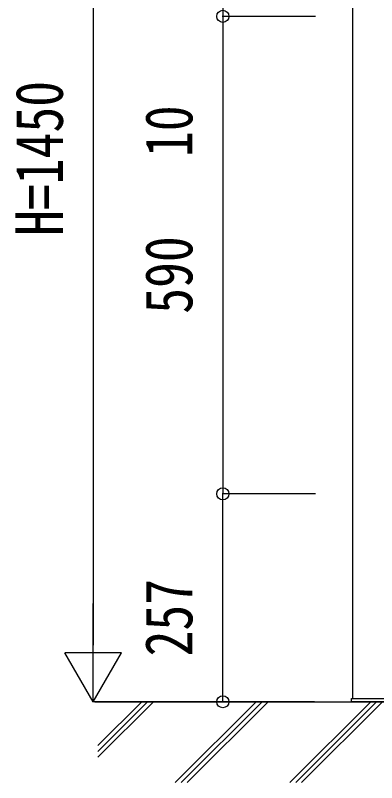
# Model space of a CAD drawing. Units: millimetres, scale not verified. Extents: x -4205 to 4205, y -2970 to 2970.
# Drawn here: x -1799 to -1353, y -895 to 53 of the extents above; entities that cross this region are included whole.
import ezdxf
from ezdxf.enums import TextEntityAlignment as Align

# ---------------------------------------------------------------- set-up
doc = ezdxf.new("R2010")
doc.units = ezdxf.units.MM
doc.header["$LTSCALE"] = 16
for name, color, linetype in [('0-5_YKK_A1', 4, 'Continuous'), ('0-6_YKK_D', 6, 'Continuous'), ('0-8_YSS_K', 3, 'Continuous')]:
    doc.layers.add(name, color=color, linetype=linetype)
doc.styles.add('ＭＳ ゴシック', font='')
doc.styles.get('ＭＳ ゴシック').set_extended_font_data('MS Gothic')

msp = doc.modelspace()

# ---------------------------------------------------------------- linework, layer by layer
at = {"layer": '0-5_YKK_A1'}
for p, q in [((-1382.58, 655), (-1382.58, -791)), ((-1383.58, -791), (-1293.58, -791)), ((-1383.58, -792.5), (-1383.58, -791))]:
    msp.add_line(p, q, dxfattribs=at)
msp.add_lwpolyline([(-1293.58, -795), (-1383.58, -795), (-1383.58, -792.5)], dxfattribs=at)
at = {"layer": '0-6_YKK_D'}
for p, q in [((-1702.58, 585), (-1702.58, -725)), ((-1542.58, 62), (-1542.58, 52)), ((-1428.08, 52), (-1543.58, 52)), ((-1428.08, 52), (-1543.58, 52)), ((-1542.58, 52), (-1542.58, -538)), ((-1542.58, 52), (-1542.58, -141.87)), ((-1428.08, -538), (-1543.58, -538)), ((-1428.08, -538), (-1543.58, -538)), ((-1542.58, -795), (-1542.58, -538)), ((-1702.58, -795), (-1702.58, -673.76)), ((-1702.58, -795), (-1737.58, -734.38)), ((-1667.58, -734.38), (-1737.58, -734.38)), ((-1702.58, -795), (-1667.58, -734.38)), ((-1429.42, -795), (-1703.58, -795)), ((-1543.03, -795), (-1543.58, -795))]:
    msp.add_line(p, q, dxfattribs=at)
for centre in [(-1542.58, 52), (-1542.58, 52), (-1542.58, -538), (-1542.58, -538), (-1542.58, -795)]:
    msp.add_circle(centre, 7.5, dxfattribs=at)
at = {"layer": '0-8_YSS_K'}
for p, q in [((-1700.6, -795), (-273.58, -795)), ((-1696.77, -849.07), (-1642.7, -795)), ((-1696.77, -856.32), (-1635.45, -795)), ((-1696.77, -863.57), (-1628.2, -795)), ((-1601.28, -895), (-1501.28, -795)), ((-1594.03, -895), (-1494.03, -795)), ((-1586.78, -895), (-1486.78, -795)), ((-1459.86, -895), (-1359.86, -795)), ((-1452.61, -895), (-1352.61, -795)), ((-1445.36, -895), (-1345.36, -795))]:
    msp.add_line(p, q, dxfattribs=at)

# ---------------------------------------------------------------- texts
at = {"layer": '0-6_YKK_D', "style": 'ＭＳ ゴシック', "width": 0.8}
for s, p in [('H=1450', (-1722.58, -219.33)), ('10', (-1562.58, -121.87)), ('590', (-1562.58, -315.53)), ('257', (-1562.58, -739.03))]:
    msp.add_text(s, height=58.65, rotation=90, dxfattribs=at).set_placement(p, align=Align.BOTTOM_LEFT)

doc.saveas('drawing.dxf')
